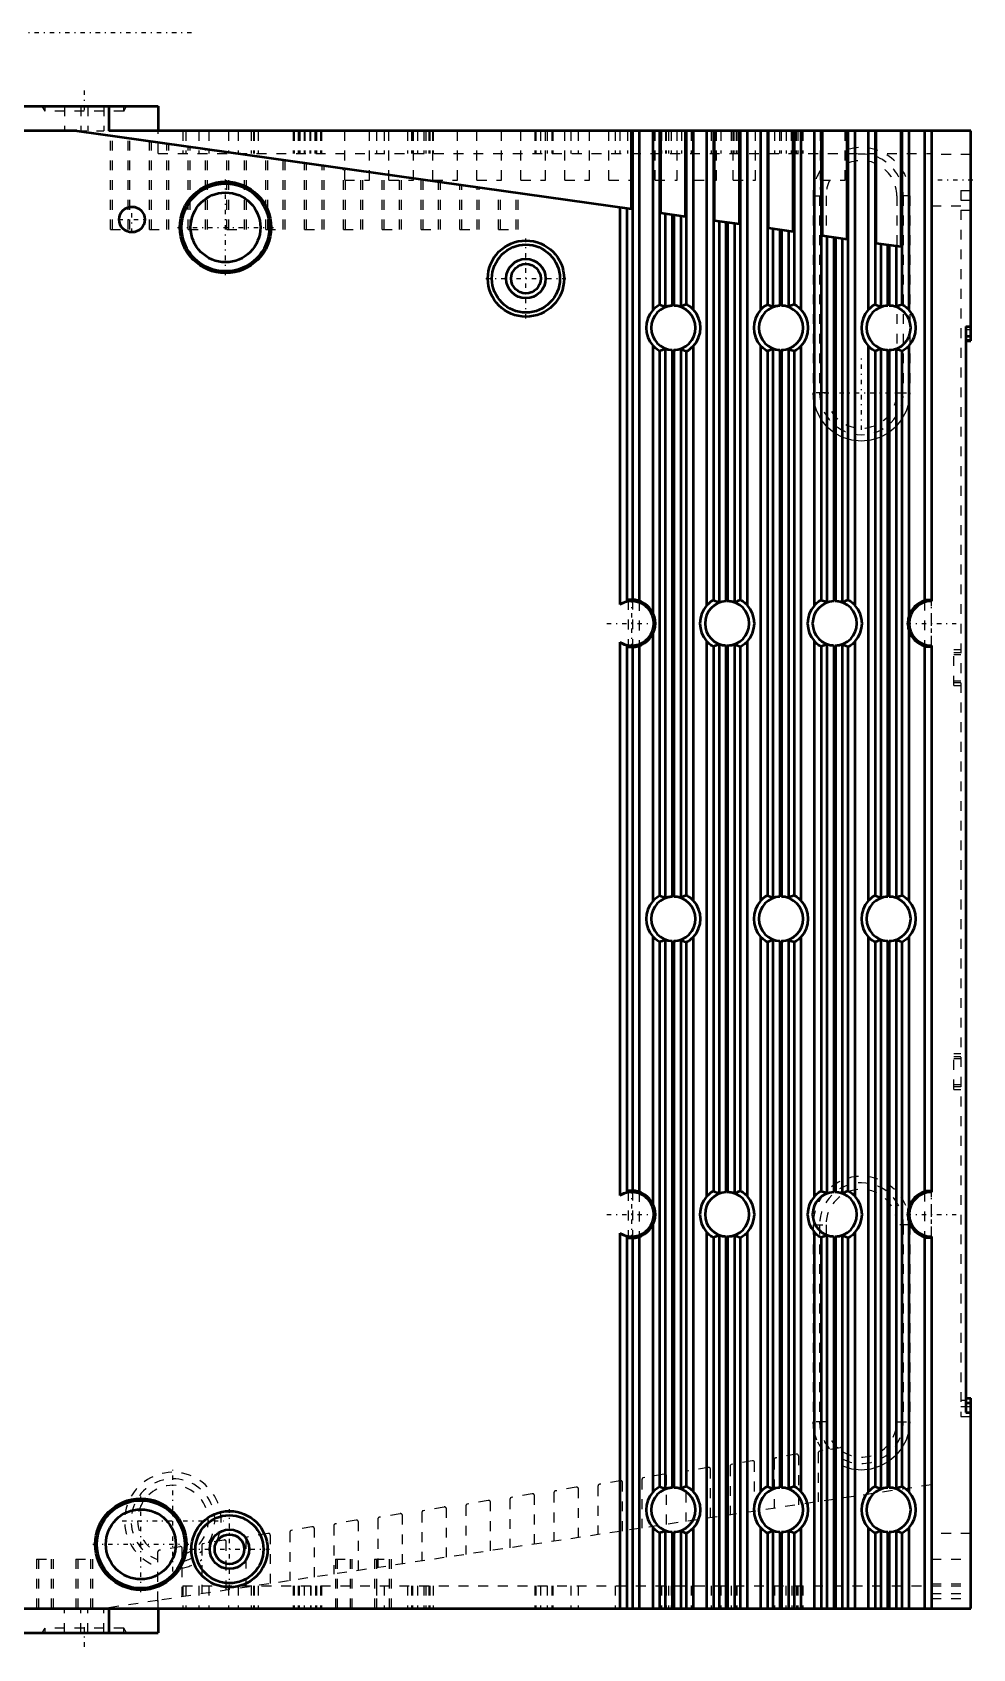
# Model space of a CAD drawing. Header units: millimetres. Extents: x 0 to 218, y 0 to 349.
# Drawn here: x 122.2 to 217.7, y 180 to 344.1 of the extents above; entities that cross this region are included whole.
import ezdxf

# ---------------------------------------------------------------- set-up
doc = ezdxf.new("R2010")
doc.units = ezdxf.units.MM
doc.linetypes.add('Center', pattern=[1.5, 0.45, -0.5, 0.05, -0.5])
doc.linetypes.add('Dashed', pattern=[2, 1, -1])
for name, color, linetype, lineweight in [('AM_4', 7, 'Continuous', 50), ('AM_6', 2, 'Continuous', 35), ('AM_7', 7, 'Center', 25), ('AM_9', 6, 'Dashed', 25)]:
    doc.layers.add(name, color=color, linetype=linetype, lineweight=lineweight)

# ---------------------------------------------------------------- blocks, each defined once
blk = doc.blocks.new('4_MADLN05SF_2_in_MADLN05SF_1100')
at = {"layer": 'AM_4'}
for p, q in [((109.51, 336.61), (135.01, 336.61)), ((130.01, 336.61), (130.01, 334.11)), ((135.01, 336.61), (135.01, 334.11)), ((126.76, 334.11), (112.41, 334.11)), ((126.76, 334.11), (183.08, 326.2)), ((217.51, 334.11), (130.01, 334.11)), ((183.08, 326.2), (183.08, 334.11)), ((183.16, 334.11), (183.16, 286.51)), ((183.86, 334.11), (183.86, 286.39)), ((185.22, 334.11), (185.22, 315.92)), ((185.92, 334.11), (185.92, 316.47)), ((186, 334.11), (186, 325.79)), ((188.55, 325.43), (188.55, 334.11)), ((188.63, 334.11), (188.63, 316.51)), ((189.33, 334.11), (189.33, 315.99)), ((190.69, 334.11), (190.69, 285.92)), ((191.39, 334.11), (191.39, 286.47)), ((191.47, 334.11), (191.47, 325.02)), ((194.02, 324.66), (194.02, 334.11)), ((194.1, 334.11), (194.1, 286.51)), ((194.8, 334.11), (194.8, 285.99)), ((196.16, 334.11), (196.16, 315.93)), ((196.86, 334.11), (196.86, 316.48)), ((196.94, 334.11), (196.94, 324.25)), ((199.49, 323.89), (199.49, 334.11)), ((199.57, 334.11), (199.57, 316.5)), ((200.27, 334.11), (200.27, 315.98)), ((201.63, 334.11), (201.63, 285.93)), ((202.33, 334.11), (202.33, 286.48)), ((202.41, 334.11), (202.41, 323.48)), ((204.96, 323.12), (204.96, 334.11)), ((205.04, 334.11), (205.04, 286.5)), ((205.74, 334.11), (205.74, 285.98)), ((207.1, 334.11), (207.1, 315.94)), ((207.8, 334.11), (207.8, 316.48)), ((207.88, 334.11), (207.88, 322.71)), ((210.43, 322.36), (210.43, 334.11)), ((210.51, 334.11), (210.51, 316.49)), ((211.21, 334.11), (211.21, 315.96)), ((212.81, 334.11), (212.81, 286.41)), ((213.51, 334.11), (213.51, 286.36)), ((217.51, 312.78), (217.51, 334.11)), ((181.89, 326.37), (181.89, 286.02)), ((182.59, 326.27), (182.59, 286.33)), ((186, 325.79), (188.55, 325.43)), ((186.49, 325.72), (186.49, 316.24)), ((187.19, 325.62), (187.19, 316.36)), ((187.36, 325.6), (187.36, 316.36)), ((188.06, 325.5), (188.06, 316.26)), ((191.47, 325.02), (194.02, 324.66)), ((191.96, 324.95), (191.96, 286.24)), ((192.66, 324.85), (192.66, 286.36)), ((192.83, 324.83), (192.83, 286.36)), ((193.53, 324.73), (193.53, 286.26)), ((196.94, 324.25), (199.49, 323.89)), ((197.43, 324.18), (197.43, 316.24)), ((198.13, 324.08), (198.13, 316.36)), ((198.3, 324.06), (198.3, 316.36)), ((199, 323.96), (199, 316.26)), ((202.41, 323.48), (204.96, 323.12)), ((202.9, 323.41), (202.9, 286.24)), ((203.6, 323.31), (203.6, 286.36)), ((203.77, 323.29), (203.77, 286.36)), ((204.47, 323.19), (204.47, 286.26)), ((207.88, 322.71), (210.43, 322.36)), ((208.37, 322.64), (208.37, 316.25)), ((209.07, 322.55), (209.07, 316.36)), ((209.24, 322.52), (209.24, 316.36)), ((209.94, 322.42), (209.94, 316.25)), ((217.01, 314.26), (217.01, 203.98)), ((217.01, 314.26), (217.51, 314.26)), ((185.22, 312.31), (185.22, 285.21)), ((186.49, 311.99), (186.49, 256.24)), ((187.19, 311.87), (187.19, 256.36)), ((187.36, 311.87), (187.36, 256.36)), ((188.06, 311.97), (188.06, 256.26)), ((189.33, 312.24), (189.33, 255.99)), ((196.16, 312.3), (196.16, 255.93)), ((197.43, 311.99), (197.43, 256.24)), ((198.13, 311.87), (198.13, 256.36)), ((198.3, 311.87), (198.3, 256.36)), ((199, 311.97), (199, 256.26)), ((200.27, 312.25), (200.27, 255.98)), ((207.1, 312.29), (207.1, 255.94)), ((208.37, 311.98), (208.37, 256.25)), ((209.07, 311.87), (209.07, 256.36)), ((209.24, 311.87), (209.24, 256.36)), ((209.94, 311.98), (209.94, 256.25)), ((211.21, 312.26), (211.21, 284.81)), ((217.01, 313.26), (217.51, 313.26)), ((217.01, 312.78), (217.51, 312.78)), ((185.92, 311.76), (185.92, 256.47)), ((188.63, 311.72), (188.63, 256.51)), ((196.86, 311.75), (196.86, 256.48)), ((199.57, 311.73), (199.57, 256.5)), ((207.8, 311.75), (207.8, 256.48)), ((210.51, 311.73), (210.51, 256.49)), ((182.59, 286.33), (182.74, 286.49)), ((185.22, 283.02), (185.22, 255.92)), ((190.69, 282.31), (190.69, 225.92)), ((201.63, 282.3), (201.63, 225.93)), ((205.74, 282.25), (205.74, 225.98)), ((211.21, 283.42), (211.21, 255.96)), ((181.89, 282.21), (181.89, 226.02)), ((182.74, 281.74), (182.59, 281.9)), ((182.59, 281.9), (182.59, 226.33)), ((183.16, 281.71), (183.16, 226.51)), ((183.86, 281.84), (183.86, 226.39)), ((191.39, 281.76), (191.39, 226.47)), ((191.96, 281.99), (191.96, 226.24)), ((192.66, 281.87), (192.66, 226.36)), ((192.83, 281.87), (192.83, 226.36)), ((193.53, 281.97), (193.53, 226.26)), ((194.1, 281.72), (194.1, 226.51)), ((194.8, 282.24), (194.8, 225.99)), ((202.33, 281.75), (202.33, 226.48)), ((202.9, 281.99), (202.9, 226.24)), ((203.6, 281.87), (203.6, 226.36)), ((203.77, 281.87), (203.77, 226.36)), ((204.47, 281.97), (204.47, 226.26)), ((205.04, 281.73), (205.04, 226.5)), ((212.81, 281.82), (212.81, 226.41)), ((213.51, 281.86), (213.51, 226.36)), ((185.22, 252.31), (185.22, 225.21)), ((185.92, 251.76), (185.92, 196.47)), ((186.49, 251.99), (186.49, 196.24)), ((187.19, 251.87), (187.19, 196.36)), ((187.36, 251.87), (187.36, 196.36)), ((188.06, 251.97), (188.06, 196.26)), ((188.63, 251.72), (188.63, 196.51)), ((189.33, 252.24), (189.33, 195.99)), ((196.16, 252.3), (196.16, 195.93)), ((196.86, 251.75), (196.86, 196.48)), ((197.43, 251.99), (197.43, 196.24)), ((198.13, 251.87), (198.13, 196.36)), ((198.3, 251.87), (198.3, 196.36)), ((199, 251.97), (199, 196.26)), ((199.57, 251.73), (199.57, 196.5)), ((200.27, 252.25), (200.27, 195.98)), ((207.1, 252.29), (207.1, 195.94)), ((207.8, 251.75), (207.8, 196.48)), ((208.37, 251.98), (208.37, 196.25)), ((209.07, 251.87), (209.07, 196.36)), ((209.24, 251.87), (209.24, 196.36)), ((209.94, 251.98), (209.94, 196.25)), ((210.51, 251.73), (210.51, 196.49)), ((211.21, 252.26), (211.21, 224.81)), ((182.59, 226.33), (182.74, 226.49)), ((211.21, 223.42), (211.21, 195.96)), ((181.89, 222.21), (181.89, 184.11)), ((182.59, 221.9), (182.59, 184.11)), ((182.74, 221.74), (182.59, 221.9)), ((183.16, 221.71), (183.16, 184.11)), ((183.86, 221.84), (183.86, 184.11)), ((185.22, 223.02), (185.22, 195.92)), ((190.69, 222.31), (190.69, 184.11)), ((191.39, 221.76), (191.39, 184.11)), ((191.96, 221.99), (191.96, 184.11)), ((192.66, 221.87), (192.66, 184.11)), ((192.83, 221.87), (192.83, 184.11)), ((193.53, 221.97), (193.53, 184.11)), ((194.1, 221.72), (194.1, 184.11)), ((194.8, 222.24), (194.8, 184.11)), ((201.63, 222.3), (201.63, 184.11)), ((202.33, 221.75), (202.33, 184.11)), ((202.9, 221.99), (202.9, 184.11)), ((203.6, 221.87), (203.6, 184.11)), ((203.77, 221.87), (203.77, 184.11)), ((204.47, 221.97), (204.47, 184.11)), ((205.04, 221.73), (205.04, 184.11)), ((205.74, 222.25), (205.74, 184.11)), ((212.81, 221.82), (212.81, 184.11)), ((213.51, 221.86), (213.51, 184.11)), ((217.01, 205.45), (217.51, 205.45)), ((217.51, 184.11), (217.51, 205.45)), ((217.01, 204.98), (217.51, 204.98)), ((217.01, 203.98), (217.51, 203.98)), ((185.22, 192.31), (185.22, 184.11)), ((189.33, 192.24), (189.33, 184.11)), ((196.16, 192.3), (196.16, 184.11)), ((200.27, 192.25), (200.27, 184.11)), ((207.1, 192.29), (207.1, 184.11)), ((211.21, 192.26), (211.21, 184.11)), ((185.92, 191.76), (185.92, 184.11)), ((186.49, 191.99), (186.49, 184.11)), ((187.19, 191.87), (187.19, 184.11)), ((187.36, 191.87), (187.36, 184.11)), ((188.06, 191.97), (188.06, 184.11)), ((188.63, 191.72), (188.63, 184.11)), ((196.86, 191.75), (196.86, 184.11)), ((197.43, 191.99), (197.43, 184.11)), ((198.13, 191.87), (198.13, 184.11)), ((198.3, 191.87), (198.3, 184.11)), ((199, 191.97), (199, 184.11)), ((199.57, 191.73), (199.57, 184.11)), ((207.8, 191.75), (207.8, 184.11)), ((208.37, 191.98), (208.37, 184.11)), ((209.07, 191.87), (209.07, 184.11)), ((209.24, 191.87), (209.24, 184.11)), ((209.94, 191.98), (209.94, 184.11)), ((210.51, 191.73), (210.51, 184.11)), ((112.41, 184.11), (217.51, 184.11)), ((130.01, 184.11), (130.01, 181.61)), ((135.01, 184.11), (135.01, 181.61)), ((109.51, 181.61), (135.01, 181.61))]:
    blk.add_line(p, q, dxfattribs=at)
for points in [[(185.22, 315.92), (185.47, 316.17), (185.66, 316.32), (185.82, 316.42), (185.91, 316.47), (185.92, 316.47)], [(185.92, 316.47), (186.25, 316.34), (186.49, 316.24)], [(187.19, 316.36), (186.97, 316.34), (186.76, 316.3), (186.6, 316.26), (186.51, 316.24), (186.49, 316.24)], [(188.06, 316.26), (188.01, 316.27), (187.89, 316.3), (187.72, 316.33), (187.5, 316.36), (187.36, 316.36)], [(188.06, 316.26), (188.38, 316.41), (188.63, 316.51)], [(188.63, 316.51), (188.67, 316.49), (188.76, 316.44), (188.9, 316.36), (189.07, 316.23), (189.33, 315.99)], [(196.16, 315.93), (196.41, 316.18), (196.6, 316.33), (196.76, 316.43), (196.85, 316.47), (196.86, 316.48)], [(196.86, 316.48), (197.19, 316.35), (197.43, 316.24)], [(198.13, 316.36), (197.91, 316.34), (197.7, 316.31), (197.54, 316.27), (197.45, 316.24), (197.43, 316.24)], [(199, 316.26), (198.95, 316.27), (198.84, 316.29), (198.66, 316.33), (198.44, 316.36), (198.3, 316.36)], [(199, 316.26), (199.32, 316.4), (199.57, 316.5)], [(199.57, 316.5), (199.61, 316.49), (199.7, 316.44), (199.84, 316.35), (200.01, 316.22), (200.27, 315.98)], [(207.1, 315.94), (207.35, 316.19), (207.54, 316.34), (207.7, 316.44), (207.79, 316.48), (207.8, 316.48)], [(207.8, 316.48), (208.13, 316.35), (208.37, 316.25)], [(209.07, 316.36), (208.85, 316.34), (208.64, 316.31), (208.49, 316.27), (208.39, 316.25), (208.37, 316.25)], [(209.94, 316.25), (209.89, 316.26), (209.78, 316.29), (209.6, 316.33), (209.38, 316.36), (209.24, 316.36)], [(209.94, 316.25), (210.26, 316.4), (210.51, 316.49)], [(210.51, 316.49), (210.55, 316.48), (210.64, 316.43), (210.78, 316.34), (210.95, 316.22), (211.21, 315.96)], [(185.92, 311.76), (185.88, 311.77), (185.79, 311.83), (185.66, 311.91), (185.49, 312.04), (185.22, 312.31)], [(186.49, 311.99), (186.18, 311.85), (185.92, 311.76)], [(186.49, 311.99), (186.54, 311.98), (186.65, 311.95), (186.83, 311.91), (187.05, 311.88), (187.19, 311.87)], [(187.36, 311.87), (187.58, 311.88), (187.78, 311.91), (187.94, 311.95), (188.04, 311.97), (188.06, 311.97)], [(188.63, 311.72), (188.29, 311.86), (188.06, 311.97)], [(189.33, 312.24), (189.07, 312), (188.88, 311.86), (188.72, 311.76), (188.64, 311.73), (188.63, 311.72)], [(196.86, 311.75), (196.82, 311.77), (196.73, 311.82), (196.6, 311.91), (196.43, 312.04), (196.16, 312.3)], [(197.43, 311.99), (197.11, 311.85), (196.86, 311.75)], [(197.43, 311.99), (197.48, 311.98), (197.59, 311.95), (197.77, 311.91), (197.99, 311.88), (198.13, 311.87)], [(198.3, 311.87), (198.52, 311.88), (198.72, 311.91), (198.88, 311.95), (198.98, 311.97), (199, 311.97)], [(199.57, 311.73), (199.23, 311.86), (199, 311.97)], [(200.27, 312.25), (200.02, 312.01), (199.82, 311.87), (199.66, 311.77), (199.58, 311.73), (199.57, 311.73)], [(207.8, 311.75), (207.76, 311.76), (207.67, 311.81), (207.53, 311.9), (207.37, 312.03), (207.1, 312.29)], [(208.37, 311.98), (208.05, 311.84), (207.8, 311.75)], [(208.37, 311.98), (208.42, 311.98), (208.53, 311.95), (208.71, 311.91), (208.93, 311.88), (209.07, 311.87)], [(209.24, 311.87), (209.46, 311.88), (209.67, 311.92), (209.82, 311.95), (209.92, 311.97), (209.94, 311.98)], [(210.51, 311.73), (210.17, 311.87), (209.94, 311.98)], [(211.21, 312.26), (210.96, 312.02), (210.76, 311.88), (210.6, 311.78), (210.52, 311.74), (210.51, 311.73)], [(182.59, 286.33), (182.54, 286.31), (182.42, 286.27), (182.25, 286.21), (182.05, 286.11), (181.89, 286.02)], [(190.69, 285.92), (190.94, 286.17), (191.13, 286.32), (191.29, 286.42), (191.38, 286.47), (191.39, 286.47)], [(191.39, 286.47), (191.72, 286.34), (191.96, 286.24)], [(192.66, 286.36), (192.44, 286.34), (192.23, 286.3), (192.07, 286.26), (191.98, 286.24), (191.96, 286.24)], [(193.53, 286.26), (193.48, 286.27), (193.36, 286.3), (193.19, 286.33), (192.97, 286.36), (192.83, 286.36)], [(193.53, 286.26), (193.85, 286.41), (194.1, 286.51)], [(194.1, 286.51), (194.14, 286.49), (194.23, 286.44), (194.37, 286.36), (194.54, 286.23), (194.8, 285.99)], [(201.63, 285.93), (201.88, 286.18), (202.07, 286.33), (202.23, 286.43), (202.32, 286.47), (202.33, 286.48)], [(202.33, 286.48), (202.66, 286.35), (202.9, 286.24)], [(203.6, 286.36), (203.38, 286.34), (203.17, 286.31), (203.01, 286.27), (202.92, 286.24), (202.9, 286.24)], [(204.47, 286.26), (204.42, 286.27), (204.31, 286.29), (204.13, 286.33), (203.91, 286.36), (203.77, 286.36)], [(204.47, 286.26), (204.79, 286.4), (205.04, 286.5)], [(205.04, 286.5), (205.08, 286.49), (205.17, 286.44), (205.31, 286.35), (205.48, 286.22), (205.74, 285.98)], [(191.39, 281.76), (191.35, 281.77), (191.26, 281.83), (191.13, 281.91), (190.96, 282.04), (190.69, 282.31)], [(202.33, 281.75), (202.29, 281.77), (202.2, 281.82), (202.07, 281.91), (201.9, 282.04), (201.63, 282.3)], [(205.74, 282.25), (205.49, 282.01), (205.29, 281.87), (205.13, 281.77), (205.05, 281.73), (205.04, 281.73)], [(181.89, 282.21), (182.12, 282.08), (182.34, 281.98), (182.5, 281.93), (182.57, 281.9), (182.59, 281.9)], [(191.96, 281.99), (191.65, 281.85), (191.39, 281.76)], [(191.96, 281.99), (192.01, 281.98), (192.12, 281.95), (192.3, 281.91), (192.52, 281.88), (192.66, 281.87)], [(192.83, 281.87), (193.05, 281.88), (193.25, 281.91), (193.41, 281.95), (193.51, 281.97), (193.53, 281.97)], [(194.1, 281.72), (193.76, 281.86), (193.53, 281.97)], [(194.8, 282.24), (194.54, 282), (194.35, 281.86), (194.19, 281.76), (194.11, 281.73), (194.1, 281.72)], [(202.9, 281.99), (202.58, 281.85), (202.33, 281.75)], [(202.9, 281.99), (202.95, 281.98), (203.06, 281.95), (203.24, 281.91), (203.46, 281.88), (203.6, 281.87)], [(203.77, 281.87), (203.99, 281.88), (204.19, 281.91), (204.35, 281.95), (204.45, 281.97), (204.47, 281.97)], [(205.04, 281.73), (204.7, 281.86), (204.47, 281.97)], [(185.22, 255.92), (185.47, 256.17), (185.66, 256.32), (185.82, 256.42), (185.91, 256.47), (185.92, 256.47)], [(185.92, 256.47), (186.25, 256.34), (186.49, 256.24)], [(187.19, 256.36), (186.97, 256.34), (186.76, 256.3), (186.6, 256.26), (186.51, 256.24), (186.49, 256.24)], [(188.06, 256.26), (188.01, 256.27), (187.89, 256.3), (187.72, 256.33), (187.5, 256.36), (187.36, 256.36)], [(188.06, 256.26), (188.38, 256.41), (188.63, 256.51)], [(188.63, 256.51), (188.67, 256.49), (188.76, 256.44), (188.9, 256.36), (189.07, 256.23), (189.33, 255.99)], [(196.16, 255.93), (196.41, 256.18), (196.6, 256.33), (196.76, 256.43), (196.85, 256.47), (196.86, 256.48)], [(196.86, 256.48), (197.19, 256.35), (197.43, 256.24)], [(198.13, 256.36), (197.91, 256.34), (197.7, 256.31), (197.54, 256.27), (197.45, 256.24), (197.43, 256.24)], [(199, 256.26), (198.95, 256.27), (198.84, 256.29), (198.66, 256.33), (198.44, 256.36), (198.3, 256.36)], [(199, 256.26), (199.32, 256.4), (199.57, 256.5)], [(199.57, 256.5), (199.61, 256.49), (199.7, 256.44), (199.84, 256.35), (200.01, 256.22), (200.27, 255.98)], [(207.1, 255.94), (207.35, 256.19), (207.54, 256.34), (207.7, 256.44), (207.79, 256.48), (207.8, 256.48)], [(207.8, 256.48), (208.13, 256.35), (208.37, 256.25)], [(209.07, 256.36), (208.85, 256.34), (208.64, 256.31), (208.49, 256.27), (208.39, 256.25), (208.37, 256.25)], [(209.94, 256.25), (209.89, 256.26), (209.78, 256.29), (209.6, 256.33), (209.38, 256.36), (209.24, 256.36)], [(209.94, 256.25), (210.26, 256.4), (210.51, 256.49)], [(210.51, 256.49), (210.55, 256.48), (210.64, 256.43), (210.78, 256.34), (210.95, 256.22), (211.21, 255.96)], [(185.92, 251.76), (185.88, 251.77), (185.79, 251.83), (185.66, 251.91), (185.49, 252.04), (185.22, 252.31)], [(186.49, 251.99), (186.18, 251.85), (185.92, 251.76)], [(186.49, 251.99), (186.54, 251.98), (186.65, 251.95), (186.83, 251.91), (187.05, 251.88), (187.19, 251.87)], [(187.36, 251.87), (187.58, 251.88), (187.78, 251.91), (187.94, 251.95), (188.04, 251.97), (188.06, 251.97)], [(188.63, 251.72), (188.29, 251.86), (188.06, 251.97)], [(189.33, 252.24), (189.07, 252), (188.88, 251.86), (188.72, 251.76), (188.64, 251.73), (188.63, 251.72)], [(196.86, 251.75), (196.82, 251.77), (196.73, 251.82), (196.6, 251.91), (196.43, 252.04), (196.16, 252.3)], [(197.43, 251.99), (197.11, 251.85), (196.86, 251.75)], [(197.43, 251.99), (197.48, 251.98), (197.59, 251.95), (197.77, 251.91), (197.99, 251.88), (198.13, 251.87)], [(198.3, 251.87), (198.52, 251.88), (198.72, 251.91), (198.88, 251.95), (198.98, 251.97), (199, 251.97)], [(199.57, 251.73), (199.23, 251.86), (199, 251.97)], [(200.27, 252.25), (200.02, 252.01), (199.82, 251.87), (199.66, 251.77), (199.58, 251.73), (199.57, 251.73)], [(207.8, 251.75), (207.76, 251.76), (207.67, 251.81), (207.53, 251.9), (207.37, 252.03), (207.1, 252.29)], [(208.37, 251.98), (208.05, 251.84), (207.8, 251.75)], [(208.37, 251.98), (208.42, 251.98), (208.53, 251.95), (208.71, 251.91), (208.93, 251.88), (209.07, 251.87)], [(209.24, 251.87), (209.46, 251.88), (209.67, 251.92), (209.82, 251.95), (209.92, 251.97), (209.94, 251.98)], [(210.51, 251.73), (210.17, 251.87), (209.94, 251.98)], [(211.21, 252.26), (210.96, 252.02), (210.76, 251.88), (210.6, 251.78), (210.52, 251.74), (210.51, 251.73)], [(190.69, 225.92), (190.94, 226.17), (191.13, 226.32), (191.29, 226.42), (191.38, 226.47), (191.39, 226.47)], [(191.39, 226.47), (191.72, 226.34), (191.96, 226.24)], [(193.53, 226.26), (193.85, 226.41), (194.1, 226.51)], [(194.1, 226.51), (194.14, 226.49), (194.23, 226.44), (194.37, 226.36), (194.54, 226.23), (194.8, 225.99)], [(201.63, 225.93), (201.88, 226.18), (202.07, 226.33), (202.23, 226.43), (202.32, 226.47), (202.33, 226.48)], [(202.33, 226.48), (202.66, 226.35), (202.9, 226.24)], [(204.47, 226.26), (204.79, 226.4), (205.04, 226.5)], [(205.04, 226.5), (205.08, 226.49), (205.17, 226.44), (205.31, 226.35), (205.48, 226.22), (205.74, 225.98)], [(182.59, 226.33), (182.54, 226.31), (182.42, 226.27), (182.25, 226.21), (182.05, 226.11), (181.89, 226.02)], [(192.66, 226.36), (192.44, 226.34), (192.23, 226.3), (192.07, 226.26), (191.98, 226.24), (191.96, 226.24)], [(193.53, 226.26), (193.48, 226.27), (193.36, 226.3), (193.19, 226.33), (192.97, 226.36), (192.83, 226.36)], [(203.6, 226.36), (203.38, 226.34), (203.17, 226.31), (203.01, 226.27), (202.92, 226.24), (202.9, 226.24)], [(204.47, 226.26), (204.42, 226.27), (204.31, 226.29), (204.13, 226.33), (203.91, 226.36), (203.77, 226.36)], [(181.89, 222.21), (182.12, 222.08), (182.34, 221.98), (182.5, 221.93), (182.57, 221.9), (182.59, 221.9)], [(191.39, 221.76), (191.35, 221.77), (191.26, 221.83), (191.13, 221.91), (190.96, 222.04), (190.69, 222.31)], [(191.96, 221.99), (191.65, 221.85), (191.39, 221.76)], [(191.96, 221.99), (192.01, 221.98), (192.12, 221.95), (192.3, 221.91), (192.52, 221.88), (192.66, 221.87)], [(192.83, 221.87), (193.05, 221.88), (193.25, 221.91), (193.41, 221.95), (193.51, 221.97), (193.53, 221.97)], [(194.1, 221.72), (193.76, 221.86), (193.53, 221.97)], [(194.8, 222.24), (194.54, 222), (194.35, 221.86), (194.19, 221.76), (194.11, 221.73), (194.1, 221.72)], [(202.33, 221.75), (202.29, 221.77), (202.2, 221.82), (202.07, 221.91), (201.9, 222.04), (201.63, 222.3)], [(202.9, 221.99), (202.58, 221.85), (202.33, 221.75)], [(202.9, 221.99), (202.95, 221.98), (203.06, 221.95), (203.24, 221.91), (203.46, 221.88), (203.6, 221.87)], [(203.77, 221.87), (203.99, 221.88), (204.19, 221.91), (204.35, 221.95), (204.45, 221.97), (204.47, 221.97)], [(205.04, 221.73), (204.7, 221.86), (204.47, 221.97)], [(205.74, 222.25), (205.49, 222.01), (205.29, 221.87), (205.13, 221.77), (205.05, 221.73), (205.04, 221.73)], [(185.22, 195.92), (185.47, 196.17), (185.66, 196.32), (185.82, 196.42), (185.91, 196.47), (185.92, 196.47)], [(185.92, 196.47), (186.25, 196.34), (186.49, 196.24)], [(187.19, 196.36), (186.97, 196.34), (186.76, 196.3), (186.6, 196.26), (186.51, 196.24), (186.49, 196.24)], [(188.06, 196.26), (188.01, 196.27), (187.89, 196.3), (187.72, 196.33), (187.5, 196.36), (187.36, 196.36)], [(188.06, 196.26), (188.38, 196.41), (188.63, 196.51)], [(188.63, 196.51), (188.67, 196.49), (188.76, 196.44), (188.9, 196.36), (189.07, 196.23), (189.33, 195.99)], [(196.16, 195.93), (196.41, 196.18), (196.6, 196.33), (196.76, 196.43), (196.85, 196.47), (196.86, 196.48)], [(196.86, 196.48), (197.19, 196.35), (197.43, 196.24)], [(198.13, 196.36), (197.91, 196.34), (197.7, 196.31), (197.54, 196.27), (197.45, 196.24), (197.43, 196.24)], [(199, 196.26), (198.95, 196.27), (198.84, 196.29), (198.66, 196.33), (198.44, 196.36), (198.3, 196.36)], [(199, 196.26), (199.32, 196.4), (199.57, 196.5)], [(199.57, 196.5), (199.61, 196.49), (199.7, 196.44), (199.84, 196.35), (200.01, 196.22), (200.27, 195.98)], [(207.1, 195.94), (207.35, 196.19), (207.54, 196.34), (207.7, 196.44), (207.79, 196.48), (207.8, 196.48)], [(207.8, 196.48), (208.13, 196.35), (208.37, 196.25)], [(209.07, 196.36), (208.85, 196.34), (208.64, 196.31), (208.49, 196.27), (208.39, 196.25), (208.37, 196.25)], [(209.94, 196.25), (209.89, 196.26), (209.78, 196.29), (209.6, 196.33), (209.38, 196.36), (209.24, 196.36)], [(209.94, 196.25), (210.26, 196.4), (210.51, 196.49)], [(210.51, 196.49), (210.55, 196.48), (210.64, 196.43), (210.78, 196.34), (210.95, 196.22), (211.21, 195.96)], [(185.92, 191.76), (185.88, 191.77), (185.79, 191.83), (185.66, 191.91), (185.49, 192.04), (185.22, 192.31)], [(189.33, 192.24), (189.07, 192), (188.88, 191.86), (188.72, 191.76), (188.64, 191.73), (188.63, 191.72)], [(196.86, 191.75), (196.82, 191.77), (196.73, 191.82), (196.6, 191.91), (196.43, 192.04), (196.16, 192.3)], [(200.27, 192.25), (200.02, 192.01), (199.82, 191.87), (199.66, 191.77), (199.58, 191.73), (199.57, 191.73)], [(207.8, 191.75), (207.76, 191.76), (207.67, 191.81), (207.53, 191.9), (207.37, 192.03), (207.1, 192.29)], [(211.21, 192.26), (210.96, 192.02), (210.76, 191.88), (210.6, 191.78), (210.52, 191.74), (210.51, 191.73)], [(186.49, 191.99), (186.18, 191.85), (185.92, 191.76)], [(186.49, 191.99), (186.54, 191.98), (186.65, 191.95), (186.83, 191.91), (187.05, 191.88), (187.19, 191.87)], [(187.36, 191.87), (187.58, 191.88), (187.78, 191.91), (187.94, 191.95), (188.04, 191.97), (188.06, 191.97)], [(188.63, 191.72), (188.29, 191.86), (188.06, 191.97)], [(197.43, 191.99), (197.11, 191.85), (196.86, 191.75)], [(197.43, 191.99), (197.48, 191.98), (197.59, 191.95), (197.77, 191.91), (197.99, 191.88), (198.13, 191.87)], [(198.3, 191.87), (198.52, 191.88), (198.72, 191.91), (198.88, 191.95), (198.98, 191.97), (199, 191.97)], [(199.57, 191.73), (199.23, 191.86), (199, 191.97)], [(208.37, 191.98), (208.05, 191.84), (207.8, 191.75)], [(208.37, 191.98), (208.42, 191.98), (208.53, 191.95), (208.71, 191.91), (208.93, 191.88), (209.07, 191.87)], [(209.24, 191.87), (209.46, 191.88), (209.67, 191.92), (209.82, 191.95), (209.92, 191.97), (209.94, 191.98)], [(210.51, 191.73), (210.17, 191.87), (209.94, 191.98)]]:
    blk.add_lwpolyline(points, dxfattribs=at)
for centre, radius in [((141.85, 324.31), 4.64), ((141.85, 324.31), 4.46), ((141.85, 324.31), 3.54), ((132.35, 325.11), 1.3), ((172.35, 319.11), 3.87), ((172.35, 319.11), 3.45), ((172.35, 319.11), 2), ((172.35, 319.11), 1.5), ((133.25, 190.61), 4.64), ((133.25, 190.61), 4.46), ((133.25, 190.61), 3.55), ((142.25, 190.11), 3.87), ((142.25, 190.11), 3.45), ((142.25, 190.11), 2), ((142.25, 190.11), 1.5)]:
    blk.add_circle(centre, radius, dxfattribs=at)
for centre, radius, start, end in [((187.31, 314.11), 2.76, 139.1676, 220.8324), ((187.31, 314.11), 2.25, 92.8592, 267.1408), ((187.31, 314.11), 2.25, 271.2707, 88.7293), ((187.31, 314.11), 2.76, 317.2236, 42.7764), ((198.24, 314.11), 2.76, 138.8507, 221.1493), ((198.24, 314.11), 2.25, 92.6043, 267.3957), ((198.24, 314.11), 2.25, 271.5254, 88.4746), ((198.24, 314.11), 2.76, 317.5306, 42.4694), ((209.17, 314.11), 2.76, 138.5358, 221.4642), ((209.17, 314.11), 2.25, 92.3494, 267.6506), ((209.17, 314.11), 2.25, 271.7802, 88.2198), ((209.17, 314.11), 2.76, 317.8393, 42.1607), ((183.09, 284.11), 2.25, 237.7659, 122.2341), ((183.09, 284.11), 2.4, 261.8252, 98.1748), ((192.78, 284.11), 2.76, 139.1676, 220.8324), ((192.78, 284.11), 2.25, 92.8592, 267.1408), ((192.78, 284.11), 2.25, 271.2707, 88.7293), ((192.78, 284.11), 2.76, 317.2236, 42.7764), ((203.71, 284.11), 2.76, 138.8507, 221.1493), ((203.71, 284.11), 2.25, 92.6043, 267.3957), ((203.71, 284.11), 2.25, 271.5254, 88.4746), ((203.71, 284.11), 2.76, 317.5306, 42.4694), ((213.51, 284.11), 2.4, 90, 270), ((213.51, 284.11), 2.25, 90, 270), ((187.31, 254.11), 2.25, 92.8592, 267.1408), ((187.31, 254.11), 2.25, 271.2707, 88.7293), ((198.24, 254.11), 2.25, 92.6043, 267.3957), ((198.24, 254.11), 2.25, 271.5254, 88.4746), ((209.17, 254.11), 2.25, 92.3494, 267.6506), ((209.17, 254.11), 2.25, 271.7802, 88.2198), ((187.31, 254.11), 2.76, 139.1676, 220.8324), ((187.31, 254.11), 2.76, 317.2236, 42.7764), ((198.24, 254.11), 2.76, 138.8507, 221.1493), ((198.24, 254.11), 2.76, 317.5306, 42.4694), ((209.17, 254.11), 2.76, 138.5358, 221.4642), ((209.17, 254.11), 2.76, 317.8393, 42.1607), ((183.09, 224.11), 2.4, 261.8252, 98.1748), ((213.51, 224.11), 2.4, 90, 270), ((183.09, 224.11), 2.25, 237.7659, 122.2341), ((192.78, 224.11), 2.76, 139.1676, 220.8324), ((192.78, 224.11), 2.25, 92.8592, 267.1408), ((192.78, 224.11), 2.25, 271.2707, 88.7293), ((192.78, 224.11), 2.76, 317.2236, 42.7764), ((203.71, 224.11), 2.76, 138.8507, 221.1493), ((203.71, 224.11), 2.25, 92.6043, 267.3957), ((203.71, 224.11), 2.25, 271.5254, 88.4746), ((203.71, 224.11), 2.76, 317.5306, 42.4694), ((213.51, 224.11), 2.25, 90, 270), ((187.31, 194.11), 2.76, 139.1676, 220.8324), ((187.31, 194.11), 2.25, 92.8592, 267.1408), ((187.31, 194.11), 2.25, 271.2707, 88.7293), ((187.31, 194.11), 2.76, 317.2236, 42.7764), ((198.24, 194.11), 2.76, 138.8507, 221.1493), ((198.24, 194.11), 2.25, 92.6043, 267.3957), ((198.24, 194.11), 2.25, 271.5254, 88.4746), ((198.24, 194.11), 2.76, 317.5306, 42.4694), ((209.17, 194.11), 2.76, 138.5358, 221.4642), ((209.17, 194.11), 2.25, 92.3494, 267.6506), ((209.17, 194.11), 2.25, 271.7802, 88.2198), ((209.17, 194.11), 2.76, 317.8393, 42.1607)]:
    blk.add_arc(centre, radius, start, end, dxfattribs=at)
at = {"layer": 'AM_7'}
for p, q in [((83.71, 344.11), (138.71, 344.11)), ((127.51, 338.21), (127.51, 336.01)), ((141.85, 319.45), (141.85, 329.18)), ((217.71, 329.11), (213.31, 329.11)), ((130.98, 325.11), (133.71, 325.11)), ((132.35, 323.75), (132.35, 326.48)), ((136.98, 324.31), (146.71, 324.31)), ((172.35, 315.06), (172.35, 323.17)), ((168.29, 319.11), (176.4, 319.11)), ((206.41, 303.75), (206.41, 311.28)), ((202.64, 307.51), (210.17, 307.51)), ((183.09, 281.59), (183.09, 286.64)), ((213.51, 281.59), (213.51, 286.64)), ((180.56, 284.11), (185.61, 284.11)), ((210.98, 284.11), (216.03, 284.11)), ((183.09, 221.59), (183.09, 226.64)), ((213.51, 221.59), (213.51, 226.64)), ((180.56, 224.11), (185.61, 224.11)), ((210.98, 224.11), (216.03, 224.11)), ((136.51, 187.86), (136.51, 198.17)), ((133.25, 185.75), (133.25, 195.48)), ((142.25, 186.06), (142.25, 194.17)), ((131.35, 193.01), (141.66, 193.01)), ((128.38, 190.61), (138.11, 190.61)), ((138.19, 190.11), (146.3, 190.11)), ((127.51, 182.21), (127.51, 180.01))]:
    blk.add_line(p, q, dxfattribs=at)
at = {"layer": 'AM_9'}
for p, q in [((123.21, 336.61), (123.51, 336.11)), ((123.51, 336.61), (123.51, 336.11)), ((125.51, 336.61), (125.51, 334.11)), ((127.16, 336.61), (127.16, 334.11)), ((127.86, 336.61), (127.86, 334.11)), ((129.51, 336.61), (129.51, 334.11)), ((131.51, 336.11), (131.51, 336.61)), ((131.51, 336.11), (131.81, 336.61)), ((131.51, 336.11), (123.51, 336.11)), ((126.76, 334.11), (129.51, 334.11)), ((130.18, 324.11), (130.18, 333.63)), ((130.38, 324.11), (130.38, 333.61)), ((131.95, 324.11), (131.95, 333.39)), ((132.15, 324.11), (132.15, 333.36)), ((135.01, 331.81), (135.01, 334.11)), ((137.51, 334.11), (137.51, 331.81)), ((137.81, 334.11), (137.81, 331.81)), ((139.14, 334.11), (139.14, 331.81)), ((140.14, 334.11), (140.14, 331.81)), ((142.14, 334.11), (142.14, 331.81)), ((143.14, 334.11), (143.14, 331.81)), ((144.47, 334.11), (144.47, 331.81)), ((144.68, 334.11), (144.68, 331.81)), ((144.77, 334.11), (144.77, 331.81)), ((145.18, 334.11), (145.18, 331.81)), ((148.73, 334.11), (148.73, 331.81)), ((148.83, 334.11), (148.83, 331.81)), ((149.23, 334.11), (149.23, 331.81)), ((149.34, 334.11), (149.34, 331.81)), ((149.41, 334.11), (149.41, 331.81)), ((149.84, 334.11), (149.84, 331.81)), ((149.91, 334.11), (149.91, 331.81)), ((150.42, 334.11), (150.42, 331.81)), ((150.49, 334.11), (150.49, 331.81)), ((150.92, 334.11), (150.92, 331.81)), ((150.99, 334.11), (150.99, 331.81)), ((151.1, 334.11), (151.1, 331.81)), ((151.5, 334.11), (151.5, 331.81)), ((151.6, 334.11), (151.6, 331.81)), ((153.96, 329.11), (153.96, 334.11)), ((156.46, 329.11), (156.46, 334.11)), ((157.19, 334.11), (157.19, 331.81)), ((157.94, 334.11), (157.94, 331.81)), ((158.43, 329.11), (158.43, 334.11)), ((160.33, 334.11), (160.33, 331.81)), ((160.73, 334.11), (160.73, 331.81)), ((160.84, 334.11), (160.84, 331.81)), ((160.93, 329.11), (160.93, 334.11)), ((161.34, 334.11), (161.34, 331.81)), ((161.99, 334.11), (161.99, 331.81)), ((162.19, 334.11), (162.19, 331.81)), ((162.49, 334.11), (162.49, 331.81)), ((162.59, 334.11), (162.59, 331.81)), ((162.9, 329.11), (162.9, 334.11)), ((162.94, 334.11), (162.94, 331.81)), ((165.4, 329.11), (165.4, 334.11)), ((167.37, 329.11), (167.37, 334.11)), ((169.87, 329.11), (169.87, 334.11)), ((171.84, 329.11), (171.84, 334.11)), ((173.24, 334.11), (173.24, 331.81)), ((173.34, 334.11), (173.34, 331.81)), ((173.84, 334.11), (173.84, 331.81)), ((174.34, 329.11), (174.34, 334.11)), ((174.49, 334.11), (174.49, 331.81)), ((174.99, 334.11), (174.99, 331.81)), ((175.09, 334.11), (175.09, 331.81)), ((176.31, 329.11), (176.31, 334.11)), ((176.9, 334.11), (176.9, 331.81)), ((177.65, 334.11), (177.65, 331.81)), ((178.81, 329.11), (178.81, 334.11)), ((180.78, 329.11), (180.78, 334.11)), ((181.4, 334.11), (181.4, 331.81)), ((181.9, 334.11), (181.9, 331.81)), ((182.65, 334.11), (182.65, 331.81)), ((183.28, 329.11), (183.28, 334.11)), ((185.46, 329.11), (185.46, 334.11)), ((186.1, 334.11), (186.1, 331.81)), ((186.51, 334.11), (186.51, 331.81)), ((186.6, 334.11), (186.6, 331.81)), ((186.81, 334.11), (186.81, 331.81)), ((187.1, 334.11), (187.1, 331.81)), ((187.72, 329.11), (187.72, 334.11)), ((188.14, 334.11), (188.14, 331.81)), ((189.14, 334.11), (189.14, 331.81)), ((189.43, 329.11), (189.43, 334.11)), ((191.14, 334.11), (191.14, 331.81)), ((191.69, 329.11), (191.69, 334.11)), ((192.14, 334.11), (192.14, 331.81)), ((193.18, 334.11), (193.18, 331.81)), ((193.4, 329.11), (193.4, 334.11)), ((193.47, 334.11), (193.47, 331.81)), ((193.68, 334.11), (193.68, 331.81)), ((193.77, 334.11), (193.77, 331.81)), ((194.18, 334.11), (194.18, 331.81)), ((195.66, 329.11), (195.66, 334.11)), ((197.59, 334.11), (197.59, 331.81)), ((198.09, 334.11), (198.09, 331.81)), ((198.27, 334.11), (198.27, 331.81)), ((198.77, 334.11), (198.77, 331.81)), ((199.28, 334.11), (199.28, 331.81)), ((199.78, 334.11), (199.78, 331.81)), ((199.96, 334.11), (199.96, 331.81)), ((200.46, 334.11), (200.46, 331.81)), ((202.26, 329.11), (202.26, 334.11)), ((204.76, 329.11), (204.76, 334.11)), ((134.12, 324.11), (134.12, 333.08)), ((134.32, 324.11), (134.32, 333.05)), ((135.01, 331.81), (213.51, 331.81)), ((135.89, 324.11), (135.89, 332.83)), ((136.09, 324.11), (136.09, 332.8)), ((138.06, 324.11), (138.06, 332.53)), ((138.26, 324.11), (138.26, 332.5)), ((139.83, 324.11), (139.83, 332.28)), ((140.03, 324.11), (140.03, 332.25)), ((142, 324.11), (142, 331.97)), ((142.2, 324.11), (142.2, 331.94)), ((143.77, 324.11), (143.77, 331.72)), ((143.97, 324.11), (143.97, 331.7)), ((217.51, 331.71), (213.51, 331.71)), ((145.94, 324.11), (145.94, 331.42)), ((146.14, 324.11), (146.14, 331.39)), ((147.71, 324.11), (147.71, 331.17)), ((147.91, 324.11), (147.91, 331.14)), ((149.88, 324.11), (149.88, 330.87)), ((150.08, 324.11), (150.08, 330.84)), ((151.65, 324.11), (151.65, 330.62)), ((151.85, 324.11), (151.85, 330.59)), ((153.82, 324.11), (153.82, 330.31)), ((154.02, 324.11), (154.02, 330.28)), ((155.59, 324.11), (155.59, 330.06)), ((155.79, 324.11), (155.79, 330.03)), ((153.96, 329.11), (156.46, 329.11)), ((157.76, 324.11), (157.76, 329.76)), ((157.96, 324.11), (157.96, 329.73)), ((158.43, 329.11), (160.93, 329.11)), ((159.53, 324.11), (159.53, 329.51)), ((159.73, 324.11), (159.73, 329.48)), ((161.7, 324.11), (161.7, 329.2)), ((161.9, 324.11), (161.9, 329.18)), ((162.9, 329.11), (165.4, 329.11)), ((163.47, 324.11), (163.47, 328.96)), ((163.67, 324.11), (163.67, 328.93)), ((165.64, 324.11), (165.64, 328.65)), ((165.84, 324.11), (165.84, 328.62)), ((167.37, 329.11), (169.87, 329.11)), ((167.41, 324.11), (167.41, 328.4)), ((167.61, 324.11), (167.61, 328.37)), ((171.84, 329.11), (174.34, 329.11)), ((176.31, 329.11), (178.81, 329.11)), ((180.78, 329.11), (183.28, 329.11)), ((185.46, 329.11), (187.72, 329.11)), ((189.43, 329.11), (191.69, 329.11)), ((193.4, 329.11), (195.66, 329.11)), ((202.26, 329.11), (204.76, 329.11)), ((169.58, 324.11), (169.58, 328.1)), ((169.78, 324.11), (169.78, 328.07)), ((171.35, 324.11), (171.35, 327.85)), ((171.55, 324.11), (171.55, 327.82)), ((201.5, 327.51), (202.82, 327.51)), ((201.5, 327.51), (201.5, 307.51)), ((202.16, 327.51), (202.16, 307.51)), ((202.82, 327.51), (202.82, 307.51)), ((209.99, 327.51), (209.99, 307.51)), ((211.32, 327.51), (209.99, 327.51)), ((210.66, 327.51), (210.66, 307.51)), ((211.32, 327.51), (211.32, 307.51)), ((216.51, 328.07), (217.51, 328.07)), ((216.51, 328.07), (216.51, 203.6)), ((216.51, 327.07), (217.51, 327.07)), ((213.51, 326.51), (217.51, 326.51)), ((216.51, 326.07), (217.51, 326.07)), ((130.18, 324.11), (132.15, 324.11)), ((134.12, 324.11), (136.09, 324.11)), ((138.06, 324.11), (140.03, 324.11)), ((142, 324.11), (143.97, 324.11)), ((145.94, 324.11), (147.91, 324.11)), ((149.88, 324.11), (151.85, 324.11)), ((153.82, 324.11), (155.79, 324.11)), ((157.76, 324.11), (159.73, 324.11)), ((161.7, 324.11), (163.67, 324.11)), ((165.64, 324.11), (167.61, 324.11)), ((169.58, 324.11), (171.55, 324.11)), ((217.01, 313.94), (217.51, 313.94)), ((217.01, 312.94), (217.51, 312.94)), ((202.82, 307.51), (201.49, 307.51)), ((209.99, 307.51), (211.32, 307.51)), ((182.74, 286.49), (182.74, 281.74)), ((183.16, 286.51), (183.16, 281.71)), ((183.86, 286.39), (183.86, 281.84)), ((212.81, 286.41), (212.81, 281.82)), ((213.51, 281.86), (213.51, 286.36)), ((185.22, 285.21), (185.22, 283.02)), ((211.21, 284.81), (211.21, 283.42)), ((215.78, 281.44), (216.51, 281.44)), ((215.78, 277.79), (215.78, 281.44)), ((215.78, 281.14), (216.51, 281.14)), ((215.78, 280.94), (216.51, 280.94)), ((215.78, 278.29), (216.51, 278.29)), ((215.78, 278.09), (216.51, 278.09)), ((215.78, 277.79), (216.51, 277.79)), ((215.78, 240.44), (216.51, 240.44)), ((215.78, 236.79), (215.78, 240.44)), ((215.78, 240.14), (216.51, 240.14)), ((215.78, 239.94), (216.51, 239.94)), ((215.78, 237.29), (216.51, 237.29)), ((215.78, 237.09), (216.51, 237.09)), ((215.78, 236.79), (216.51, 236.79)), ((182.74, 226.49), (182.74, 221.74)), ((183.16, 226.51), (183.16, 221.71)), ((183.86, 226.39), (183.86, 221.84)), ((185.22, 225.21), (185.22, 223.02)), ((212.81, 226.41), (212.81, 221.82)), ((213.51, 221.86), (213.51, 226.36)), ((211.21, 224.81), (211.21, 223.42)), ((201.5, 223.06), (202.82, 223.06)), ((201.5, 223.06), (201.5, 203.06)), ((202.16, 223.06), (202.16, 203.06)), ((202.82, 223.06), (202.82, 203.06)), ((209.99, 223.06), (209.99, 203.06)), ((211.32, 223.06), (209.99, 223.06)), ((210.66, 223.06), (210.66, 203.06)), ((211.32, 223.06), (211.32, 203.06)), ((216.51, 205.26), (217.01, 205.26)), ((216.51, 204.6), (217.51, 204.6)), ((216.51, 203.6), (217.51, 203.6)), ((202.82, 203.06), (201.49, 203.06)), ((209.99, 203.06), (211.32, 203.06)), ((204.27, 200.42), (202.17, 200.05)), ((204.51, 195.3), (204.51, 200.23)), ((195.33, 199.08), (193.23, 198.71)), ((195.57, 193.97), (195.57, 198.89)), ((197.54, 199.19), (197.54, 194.26)), ((199.8, 199.75), (197.7, 199.38)), ((200.04, 194.63), (200.04, 199.56)), ((202.01, 199.86), (202.01, 194.93)), ((181.92, 197.07), (179.82, 196.7)), ((184.13, 197.18), (184.13, 192.26)), ((186.39, 197.74), (184.29, 197.37)), ((186.63, 192.63), (186.63, 197.55)), ((188.6, 197.85), (188.6, 192.92)), ((190.86, 198.41), (188.76, 198.04)), ((191.1, 193.3), (191.1, 198.22)), ((193.07, 198.52), (193.07, 193.59)), ((213.51, 196.65), (135.01, 184.92)), ((172.98, 195.73), (170.88, 195.36)), ((173.22, 190.63), (173.22, 195.54)), ((175.19, 195.84), (175.19, 190.92)), ((177.45, 196.4), (175.35, 196.03)), ((177.69, 191.29), (177.69, 196.21)), ((179.66, 196.51), (179.66, 191.59)), ((182.16, 191.96), (182.16, 196.88)), ((159.57, 193.72), (157.47, 193.35)), ((161.78, 193.83), (161.78, 188.92)), ((164.04, 194.39), (161.94, 194.02)), ((164.28, 189.29), (164.28, 194.2)), ((166.25, 194.5), (166.25, 189.58)), ((168.51, 195.06), (166.41, 194.69)), ((168.75, 189.96), (168.75, 194.87)), ((170.72, 195.17), (170.72, 190.25)), ((150.63, 192.38), (148.53, 192.01)), ((150.87, 187.29), (150.87, 192.19)), ((152.84, 192.49), (152.84, 187.58)), ((155.1, 193.05), (153, 192.68)), ((155.34, 187.95), (155.34, 192.86)), ((157.31, 193.16), (157.31, 188.25)), ((159.81, 188.62), (159.81, 193.53)), ((137.22, 190.37), (135.12, 190)), ((139.43, 190.48), (139.43, 185.58)), ((141.69, 191.04), (139.59, 190.67)), ((141.93, 185.95), (141.93, 190.85)), ((143.9, 191.15), (143.9, 186.24)), ((146.16, 191.71), (144.06, 191.34)), ((146.4, 186.62), (146.4, 191.52)), ((148.37, 191.82), (148.37, 186.91)), ((217.51, 191.71), (213.51, 191.71)), ((122.67, 189.11), (124.36, 189.11)), ((122.67, 189.11), (122.67, 184.11)), ((122.87, 189.11), (122.87, 184.11)), ((124.16, 189.11), (124.16, 184.11)), ((124.36, 189.11), (124.36, 184.11)), ((126.64, 189.11), (126.64, 184.11)), ((126.64, 189.11), (128.33, 189.11)), ((126.84, 189.11), (126.84, 184.11)), ((128.13, 189.11), (128.13, 184.11)), ((128.33, 189.11), (128.33, 184.11)), ((134.96, 189.81), (134.96, 184.11)), ((137.46, 185.28), (137.46, 190.18)), ((153, 189.11), (153, 184.11)), ((153, 189.11), (154.69, 189.11)), ((153.2, 189.11), (153.2, 184.11)), ((154.49, 189.11), (154.49, 184.11)), ((154.69, 189.11), (154.69, 184.11)), ((156.97, 189.11), (156.97, 184.11)), ((156.97, 189.11), (158.66, 189.11)), ((157.17, 189.11), (157.17, 184.11)), ((158.46, 189.11), (158.46, 184.11)), ((158.66, 189.11), (158.66, 184.11)), ((213.51, 189.11), (217.51, 189.11)), ((137.51, 186.41), (137.51, 184.11)), ((137.51, 186.41), (217.51, 186.41)), ((137.81, 186.41), (137.81, 184.11)), ((139.14, 186.41), (139.14, 184.11)), ((140.14, 186.41), (140.14, 184.11)), ((142.14, 186.41), (142.14, 184.11)), ((143.14, 186.41), (143.14, 184.11)), ((144.47, 186.41), (144.47, 184.11)), ((144.68, 186.41), (144.68, 184.11)), ((144.77, 186.41), (144.77, 184.11)), ((145.18, 186.41), (145.18, 184.11)), ((148.73, 186.41), (148.73, 184.11)), ((148.83, 186.41), (148.83, 184.11)), ((149.23, 186.41), (149.23, 184.11)), ((149.33, 186.41), (149.33, 184.11)), ((149.34, 186.41), (149.34, 184.11)), ((149.83, 186.41), (149.83, 184.11)), ((149.84, 186.41), (149.84, 184.11)), ((150.49, 186.41), (150.49, 184.11)), ((150.5, 186.41), (150.5, 184.11)), ((150.99, 186.41), (150.99, 184.11)), ((151, 186.41), (151, 184.11)), ((151.1, 186.41), (151.1, 184.11)), ((151.5, 186.41), (151.5, 184.11)), ((151.6, 186.41), (151.6, 184.11)), ((157.19, 186.41), (157.19, 184.11)), ((157.94, 186.41), (157.94, 184.11)), ((160.33, 186.41), (160.33, 184.11)), ((160.73, 186.41), (160.73, 184.11)), ((160.84, 186.41), (160.84, 184.11)), ((161.34, 186.41), (161.34, 184.11)), ((161.99, 186.41), (161.99, 184.11)), ((162.19, 186.41), (162.19, 184.11)), ((162.49, 186.41), (162.49, 184.11)), ((162.59, 186.41), (162.59, 184.11)), ((162.94, 186.41), (162.94, 184.11)), ((173.24, 186.41), (173.24, 184.11)), ((173.34, 186.41), (173.34, 184.11)), ((173.84, 186.41), (173.84, 184.11)), ((174.49, 186.41), (174.49, 184.11)), ((174.99, 186.41), (174.99, 184.11)), ((175.09, 186.41), (175.09, 184.11)), ((176.9, 186.41), (176.9, 184.11)), ((177.65, 186.41), (177.65, 184.11)), ((181.4, 186.41), (181.4, 184.11)), ((181.9, 186.41), (181.9, 184.11)), ((182.65, 186.41), (182.65, 184.11)), ((186.1, 186.41), (186.1, 184.11)), ((186.51, 186.41), (186.51, 184.11)), ((186.6, 186.41), (186.6, 184.11)), ((186.81, 186.41), (186.81, 184.11)), ((187.1, 186.41), (187.1, 184.11)), ((188.14, 186.41), (188.14, 184.11)), ((189.14, 186.41), (189.14, 184.11)), ((191.14, 186.41), (191.14, 184.11)), ((192.14, 186.41), (192.14, 184.11)), ((193.18, 186.41), (193.18, 184.11)), ((193.47, 186.41), (193.47, 184.11)), ((193.68, 186.41), (193.68, 184.11)), ((193.77, 186.41), (193.77, 184.11)), ((194.18, 186.41), (194.18, 184.11)), ((197.59, 186.41), (197.59, 184.11)), ((198.09, 186.41), (198.09, 184.11)), ((198.23, 186.41), (198.23, 184.11)), ((198.73, 186.41), (198.73, 184.11)), ((199.33, 186.41), (199.33, 184.11)), ((199.83, 186.41), (199.83, 184.11)), ((199.96, 186.41), (199.96, 184.11)), ((200.46, 186.41), (200.46, 184.11)), ((213.51, 186.61), (217.51, 186.61)), ((213.51, 185.61), (217.51, 185.61)), ((125.51, 181.61), (125.51, 184.11)), ((127.16, 181.61), (127.16, 184.11)), ((127.86, 181.61), (127.86, 184.11)), ((129.51, 181.61), (129.51, 184.11)), ((134.96, 184.91), (130.01, 184.17)), ((130.01, 184.17), (130.01, 184.11)), ((135.01, 184.11), (135.01, 184.92)), ((213.51, 185.11), (217.51, 185.11)), ((123.51, 182.11), (123.21, 181.61)), ((123.51, 182.11), (123.51, 181.61)), ((131.51, 182.11), (123.51, 182.11)), ((131.51, 181.61), (131.51, 182.11)), ((131.81, 181.61), (131.51, 182.11))]:
    blk.add_line(p, q, dxfattribs=at)
for points in [[(211.21, 306.51), (210.94, 305.64), (210.49, 304.79), (209.88, 304.04), (209.13, 303.43), (208.28, 302.98), (207.36, 302.7), (206.41, 302.6), (205.45, 302.7), (204.53, 302.98), (203.68, 303.43), (202.93, 304.04), (202.32, 304.79), (201.87, 305.64), (201.59, 306.56), (201.5, 307.51)], [(211.32, 307.51), (211.22, 306.56), (211.21, 306.51)], [(202.49, 200.11), (201.87, 201.19), (201.59, 202.11), (201.5, 203.06)], [(211.21, 202.06), (210.94, 201.19), (210.49, 200.34), (209.88, 199.59), (209.13, 198.98), (208.28, 198.53), (207.36, 198.25), (206.41, 198.15), (205.45, 198.25), (204.53, 198.53), (204.51, 198.54)], [(211.32, 203.06), (211.22, 202.11), (211.21, 202.06)]]:
    blk.add_lwpolyline(points, dxfattribs=at)
for centre, radius, start, end in [((206.41, 327.51), 4.91, 0, 109.6363), ((206.41, 327.51), 4.25, 0, 112.8447), ((206.41, 327.51), 4.91, 147.6949, 180), ((206.41, 327.51), 3.59, 0, 117.3738), ((206.41, 327.51), 4.25, 157.8848, 180), ((206.41, 327.51), 3.59, 153.5216, 180), ((206.41, 307.51), 4.25, 180, 0), ((206.41, 307.51), 3.59, 180, 0), ((206.41, 223.06), 4.91, 0, 180), ((206.41, 223.06), 4.25, 0, 180), ((206.41, 223.06), 3.59, 0, 180), ((206.41, 203.06), 4.25, 180, 221.6575), ((206.41, 203.06), 3.59, 180, 228.4314), ((206.41, 203.06), 3.59, 238.031, 0), ((206.41, 203.06), 4.25, 243.4449, 0), ((204.31, 200.23), 0.2, 0, 100), ((193.27, 198.52), 0.2, 100, 180), ((195.37, 198.89), 0.2, 0, 100), ((197.74, 199.19), 0.2, 100, 180), ((199.84, 199.56), 0.2, 0, 100), ((202.21, 199.86), 0.2, 100, 180), ((136.51, 193.01), 4.91, 334.6346, 251.598), ((136.51, 193.01), 4.25, 328.0354, 248.6105), ((181.96, 196.88), 0.2, 0, 100), ((184.33, 197.18), 0.2, 100, 180), ((186.43, 197.55), 0.2, 0, 100), ((188.8, 197.85), 0.2, 100, 180), ((190.9, 198.22), 0.2, 0, 100), ((136.51, 193.01), 3.59, 285.3509, 244.41), ((170.92, 195.17), 0.2, 100, 180), ((173.02, 195.54), 0.2, 0, 100), ((175.39, 195.84), 0.2, 100, 180), ((177.49, 196.21), 0.2, 0, 100), ((179.86, 196.51), 0.2, 100, 180), ((159.61, 193.53), 0.2, 0, 100), ((161.98, 193.83), 0.2, 100, 180), ((164.08, 194.2), 0.2, 0, 100), ((166.45, 194.5), 0.2, 100, 180), ((168.55, 194.87), 0.2, 0, 100), ((148.57, 191.82), 0.2, 100, 180), ((150.67, 192.19), 0.2, 0, 100), ((153.04, 192.49), 0.2, 100, 180), ((155.14, 192.86), 0.2, 0, 100), ((157.51, 193.16), 0.2, 100, 180), ((137.26, 190.18), 0.2, 0, 100), ((139.63, 190.48), 0.2, 100, 180), ((141.73, 190.85), 0.2, 0, 100), ((144.1, 191.15), 0.2, 100, 180), ((146.2, 191.52), 0.2, 0, 100), ((135.16, 189.81), 0.2, 100, 180), ((136.51, 193.01), 4.25, 282.9164, 313.3977), ((136.51, 193.01), 4.91, 281.1561, 306.4916)]:
    blk.add_arc(centre, radius, start, end, dxfattribs=at)
at = {"layer": 'AM_6', "flags": 8}
for tag, p in [('NN', (222.71, 349.11)), ('NT', (222.71, 348.61)), ('NB', (222.71, 348.11)), ('NBSYN', (222.71, 347.61)), ('CNSORDERNO', (222.71, 346.61)), ('LINA', (222.71, 347.11)), ('F', (222.71, 346.11)), ('COMPANY', (222.71, 344.11)), ('MC', (222.71, 345.61)), ('PSV', (222.71, 345.11)), ('ES', (222.71, 344.61))]:
    blk.add_attdef(tag, p, '', height=0.5, dxfattribs=at)
blk = doc.blocks.new('1_MADLN05SF_1100')
blk.add_blockref('4_MADLN05SF_2_in_MADLN05SF_1100', (0, 0))
at = {"layer": 'AM_6', "flags": 8}
for tag, p in [('NN', (222.71, 349.11)), ('NT', (222.71, 348.61)), ('NB', (222.71, 348.11)), ('NBSYN', (222.71, 347.61)), ('CNSORDERNO', (222.71, 346.61)), ('LINA', (222.71, 347.11)), ('F', (222.71, 346.11)), ('COMPANY', (222.71, 344.11)), ('MC', (222.71, 345.61)), ('PSV', (222.71, 345.11)), ('ES', (222.71, 344.61))]:
    blk.add_attdef(tag, p, '', height=0.5, dxfattribs=at)

msp = doc.modelspace()

# ---------------------------------------------------------------- block references
msp.add_blockref('1_MADLN05SF_1100', (0, 0))

doc.saveas('drawing.dxf')
